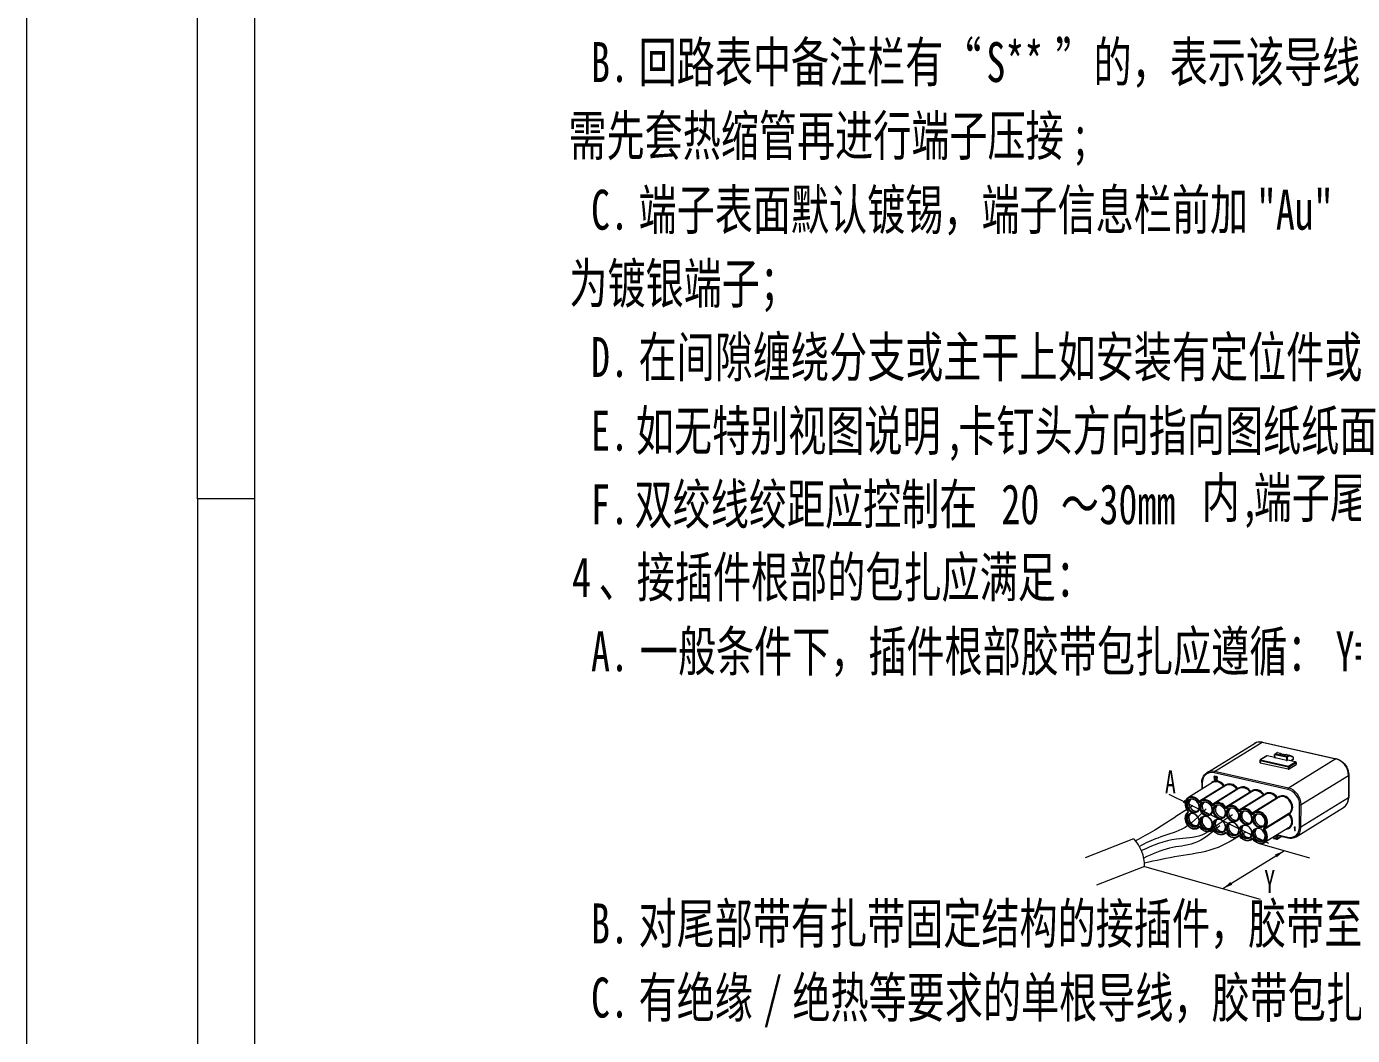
# Model space of a CAD drawing. Header units: inches. Extents: x 47316 to 59086, y 3141 to 11743.
# Drawn here: x 50247.9 to 50364.2, y 9932 to 10020.5 of the extents above; entities that cross this region are included whole.
import ezdxf

# ---------------------------------------------------------------- set-up
doc = ezdxf.new("R2010")
doc.units = ezdxf.units.IN
doc.header["$MEASUREMENT"] = 0
doc.styles.get("Standard").update_dxf_attribs({"font": ''})
doc.styles.get('Standard').set_extended_font_data('SimSun')

msp = doc.modelspace()

# ---------------------------------------------------------------- hatches: boundary and pattern name
at = {"lineweight": 15}
h = msp.add_hatch(color=0, dxfattribs=at)
h.dxf.hatch_style = 2
h.paths.add_polyline_path([(50349.51, 9952.68), (50350.23, 9952.16), (50349.38, 9952.42)])
h = msp.add_hatch(color=0, dxfattribs=at)
h.dxf.hatch_style = 2
h.paths.add_polyline_path([(50355.73, 9949.61), (50354.88, 9949.86), (50355.6, 9949.35)])
h = msp.add_hatch(color=0, dxfattribs=at)
h.dxf.hatch_style = 2
h.paths.add_polyline_path([(50357.45, 9947.89), (50358.27, 9948.21), (50357.6, 9947.64)])
h = msp.add_hatch(color=0, dxfattribs=at)
h.dxf.hatch_style = 2
h.paths.add_polyline_path([(50353.54, 9945.48), (50352.88, 9944.89), (50353.7, 9945.23)])

# ---------------------------------------------------------------- linework, layer by layer
at = {"color": 0, "lineweight": 15}
for p, q in [((50247.93, 10299.08), (50247.93, 9458.08)), ((50267.93, 10279.08), (50267.93, 9478.08)), ((50262.93, 9979.08), (50262.93, 10026.25)), ((50262.93, 9979.08), (50262.93, 9479.08)), ((50267.93, 9979.08), (50262.93, 9979.08)), ((50351.47, 9955.06), (50355.64, 9957.63)), ((50352.15, 9955.16), (50356.32, 9957.73)), ((50355.64, 9957.63), (50355.75, 9957.69)), ((50355.75, 9957.69), (50355.87, 9957.73)), ((50355.87, 9957.73), (50356.01, 9957.76)), ((50356.01, 9957.76), (50356.16, 9957.76)), ((50356.16, 9957.76), (50356.31, 9957.75)), ((50356.31, 9957.75), (50356.36, 9957.74)), ((50356.32, 9957.73), (50362.8, 9956.27)), ((50356.36, 9957.74), (50362.84, 9956.28)), ((50356.13, 9956.14), (50356.13, 9955.95)), ((50356.73, 9956.54), (50356.16, 9956.19)), ((50356.16, 9956.12), (50356.16, 9955.94)), ((50356.16, 9956.12), (50358.61, 9955.57)), ((50356.16, 9955.94), (50358.61, 9955.39)), ((50356.76, 9956.54), (50356.19, 9956.19)), ((50356.19, 9956.19), (50358.64, 9955.64)), ((50357.43, 9956.39), (50356.76, 9956.54)), ((50357.43, 9956.4), (50356.77, 9956.54)), ((50357.43, 9956.38), (50357.42, 9956.66)), ((50357.44, 9956.7), (50357.64, 9956.82)), ((50357.46, 9956.36), (50357.44, 9956.64)), ((50358.45, 9956.42), (50357.44, 9956.64)), ((50358.46, 9956.14), (50357.46, 9956.36)), ((50357.47, 9956.7), (50357.66, 9956.82)), ((50358.47, 9956.48), (50357.47, 9956.7)), ((50357.66, 9956.82), (50357.89, 9956.77)), ((50357.67, 9956.83), (50357.9, 9956.77)), ((50357.84, 9956.73), (50357.89, 9956.77)), ((50358.38, 9956.61), (50357.84, 9956.73)), ((50358.37, 9956.62), (50357.86, 9956.73)), ((50357.91, 9956.77), (50357.9, 9956.77)), ((50357.91, 9956.77), (50358.15, 9956.67)), ((50357.93, 9956.72), (50357.95, 9956.71)), ((50357.93, 9956.72), (50357.93, 9956.72)), ((50358.41, 9956.65), (50358.37, 9956.62)), ((50358.44, 9956.65), (50358.38, 9956.61)), ((50358.44, 9956.65), (50358.67, 9956.6)), ((50358.45, 9956.65), (50358.68, 9956.6)), ((50358.45, 9956.42), (50358.46, 9956.14)), ((50358.67, 9956.6), (50358.47, 9956.48)), ((50358.71, 9956.55), (50358.51, 9956.43)), ((50358.51, 9956.43), (50358.52, 9956.14)), ((50358.56, 9956.17), (50358.52, 9956.14)), ((50359.25, 9956.01), (50358.56, 9956.17)), ((50359.26, 9956.02), (50358.58, 9956.17)), ((50362.8, 9956.27), (50358.63, 9953.71)), ((50358.64, 9955.64), (50359.25, 9956.01)), ((50358.68, 9956.6), (50358.69, 9956.6)), ((50359.04, 9956.44), (50358.69, 9956.6)), ((50358.69, 9955.57), (50359.3, 9955.95)), ((50358.69, 9955.39), (50359.3, 9955.77)), ((50359.06, 9956.39), (50358.71, 9956.55)), ((50359.06, 9956.24), (50358.85, 9956.11)), ((50359.06, 9956.24), (50359.06, 9956.39)), ((50359.07, 9956.25), (50359.07, 9956.4)), ((50359.3, 9955.95), (50359.3, 9955.77)), ((50359.31, 9955.96), (50359.31, 9955.78)), ((50362.84, 9956.28), (50362.98, 9956.24)), ((50362.98, 9956.24), (50363.13, 9956.17)), ((50363.13, 9956.17), (50363.28, 9956.08)), ((50363.28, 9956.08), (50363.42, 9955.97)), ((50363.42, 9955.97), (50363.54, 9955.85)), ((50363.54, 9955.85), (50363.65, 9955.71)), ((50363.65, 9955.71), (50363.75, 9955.55)), ((50351.07, 9954.49), (50351.12, 9954.64)), ((50351.12, 9954.64), (50351.18, 9954.77)), ((50351.18, 9954.77), (50351.26, 9954.88)), ((50351.26, 9954.88), (50351.35, 9954.97)), ((50351.35, 9954.97), (50351.46, 9955.05)), ((50351.46, 9955.05), (50351.47, 9955.06)), ((50352.11, 9954.74), (50352.08, 9954.71)), ((50352.08, 9954.71), (50352.08, 9954.66)), ((50352.08, 9954.66), (50352.11, 9954.7)), ((50352.1, 9954.68), (50352.08, 9954.66)), ((50352.1, 9954.68), (50352.11, 9954.69)), ((50358.59, 9953.59), (50352.11, 9955.05)), ((50352.14, 9954.76), (50352.11, 9954.74)), ((50352.15, 9954.74), (50352.11, 9954.74)), ((50352.11, 9954.7), (50352.11, 9954.46)), ((50352.17, 9954.75), (50352.14, 9954.76)), ((50352.14, 9954.46), (50352.15, 9954.74)), ((50358.63, 9953.71), (50352.15, 9955.16)), ((50352.17, 9954.75), (50352.15, 9954.74)), ((50352.17, 9954.47), (50352.17, 9954.75)), ((50352.2, 9954.68), (50352.19, 9954.66)), ((50352.19, 9954.66), (50352.22, 9954.65)), ((50352.34, 9954.59), (50352.19, 9954.48)), ((50352.22, 9954.7), (50352.2, 9954.68)), ((50352.24, 9954.72), (50352.22, 9954.7)), ((50352.24, 9954.71), (50352.22, 9954.7)), ((50352.22, 9954.65), (50352.23, 9954.67)), ((50352.24, 9954.67), (50352.22, 9954.65)), ((50352.23, 9954.67), (50352.25, 9954.68)), ((50352.23, 9954.47), (50352.37, 9954.57)), ((50352.27, 9954.72), (50352.24, 9954.72)), ((50352.27, 9954.72), (50352.24, 9954.71)), ((50352.28, 9954.71), (50352.24, 9954.71)), ((50352.24, 9954.67), (50352.25, 9954.68)), ((50352.25, 9954.68), (50352.27, 9954.68)), ((50352.25, 9954.48), (50352.39, 9954.58)), ((50352.3, 9954.72), (50352.27, 9954.72)), ((50352.27, 9954.68), (50352.3, 9954.67)), ((50352.3, 9954.72), (50352.28, 9954.71)), ((50352.3, 9954.7), (50352.28, 9954.71)), ((50352.32, 9954.72), (50352.3, 9954.72)), ((50352.32, 9954.72), (50352.3, 9954.7)), ((50352.33, 9954.69), (50352.3, 9954.7)), ((50352.3, 9954.67), (50352.32, 9954.66)), ((50352.36, 9954.7), (50352.32, 9954.72)), ((50352.32, 9954.66), (50352.34, 9954.65)), ((50352.36, 9954.7), (50352.33, 9954.69)), ((50352.35, 9954.67), (50352.33, 9954.69)), ((50352.34, 9954.65), (50352.35, 9954.63)), ((50352.35, 9954.61), (50352.34, 9954.59)), ((50352.38, 9954.69), (50352.35, 9954.67)), ((50352.38, 9954.64), (50352.35, 9954.67)), ((50352.35, 9954.63), (50352.35, 9954.61)), ((50352.38, 9954.69), (50352.36, 9954.7)), ((50352.37, 9954.57), (50352.38, 9954.58)), ((50352.39, 9954.58), (50352.37, 9954.57)), ((50352.4, 9954.66), (50352.38, 9954.69)), ((50352.4, 9954.66), (50352.38, 9954.64)), ((50352.38, 9954.62), (50352.38, 9954.64)), ((50352.4, 9954.63), (50352.38, 9954.62)), ((50352.38, 9954.61), (50352.38, 9954.62)), ((50352.4, 9954.62), (50352.38, 9954.61)), ((50352.38, 9954.58), (50352.38, 9954.61)), ((50352.4, 9954.6), (50352.38, 9954.58)), ((50352.39, 9954.58), (50352.4, 9954.6)), ((50352.4, 9954.63), (50352.4, 9954.66)), ((50352.4, 9954.62), (50352.4, 9954.63)), ((50352.4, 9954.6), (50352.4, 9954.62)), ((50358.61, 9955.57), (50358.61, 9955.39)), ((50358.69, 9955.57), (50358.69, 9955.39)), ((50359.74, 9952.26), (50363.9, 9954.82)), ((50363.75, 9955.55), (50363.82, 9955.39)), ((50363.82, 9955.39), (50363.88, 9955.22)), ((50363.88, 9955.22), (50363.91, 9955.05)), ((50363.9, 9954.82), (50363.89, 9952.86)), ((50363.91, 9955.05), (50363.93, 9954.89)), ((50363.93, 9954.86), (50363.92, 9952.89)), ((50363.93, 9954.89), (50363.93, 9954.86)), ((50351.97, 9954.19), (50349.85, 9952.88)), ((50352.95, 9953.87), (50350.83, 9952.56)), ((50353.13, 9953.93), (50351.01, 9952.62)), ((50351.03, 9954.2), (50351.02, 9953.61)), ((50351.03, 9954.2), (50351.04, 9954.34)), ((50351.04, 9954.34), (50351.07, 9954.49)), ((50351.07, 9954.17), (50351.07, 9953.64)), ((50354.11, 9953.61), (50351.99, 9952.3)), ((50352.11, 9954.46), (50352.14, 9954.46)), ((50352.17, 9954.47), (50352.14, 9954.46)), ((50354.29, 9953.67), (50352.17, 9952.36)), ((50352.19, 9954.48), (50352.19, 9954.45)), ((50352.19, 9954.45), (50352.38, 9954.4)), ((50352.25, 9954.48), (50352.23, 9954.47)), ((50352.38, 9954.43), (50352.23, 9954.47)), ((50352.4, 9954.45), (50352.25, 9954.48)), ((50352.4, 9954.45), (50352.38, 9954.43)), ((50352.38, 9954.4), (50352.38, 9954.43)), ((50352.4, 9954.42), (50352.38, 9954.4)), ((50352.4, 9954.42), (50352.4, 9954.45)), ((50355.45, 9953.41), (50353.33, 9952.1)), ((50348.15, 9953.18), (50356.88, 9948.87)), ((50349.57, 9952.46), (50349.56, 9952.33)), ((50349.56, 9952.33), (50349.57, 9952.2)), ((50349.6, 9952.56), (50349.57, 9952.46)), ((50349.64, 9952.66), (50349.6, 9952.56)), ((50349.7, 9952.75), (50349.64, 9952.66)), ((50349.76, 9952.82), (50349.7, 9952.75)), ((50349.85, 9952.88), (50349.76, 9952.82)), ((50350.9, 9952.54), (50350.9, 9952.53)), ((50352.06, 9952.28), (50352.06, 9952.27)), ((50355.27, 9953.35), (50353.15, 9952.04)), ((50356.43, 9953.09), (50354.31, 9951.78)), ((50356.61, 9953.15), (50354.48, 9951.84)), ((50357.59, 9952.83), (50355.46, 9951.52)), ((50357.77, 9952.89), (50355.64, 9951.58)), ((50359.6, 9950.28), (50359.61, 9952.25)), ((50363.89, 9952.86), (50359.73, 9950.29)), ((50359.73, 9950.29), (50359.74, 9952.26)), ((50363.67, 9952.19), (50363.75, 9952.3)), ((50363.75, 9952.3), (50363.82, 9952.43)), ((50363.82, 9952.43), (50363.87, 9952.56)), ((50363.87, 9952.56), (50363.9, 9952.71)), ((50363.9, 9952.71), (50363.92, 9952.87)), ((50363.92, 9952.87), (50363.92, 9952.89)), ((50349.56, 9951.18), (50349.55, 9951.05)), ((50349.55, 9951.05), (50349.57, 9950.91)), ((50349.58, 9951.28), (50349.56, 9951.18)), ((50349.57, 9952.2), (50349.6, 9952.06)), ((50349.63, 9951.39), (50349.58, 9951.28)), ((50349.6, 9952.06), (50349.65, 9951.93)), ((50349.68, 9951.47), (50349.63, 9951.39)), ((50349.65, 9951.93), (50349.71, 9951.81)), ((50349.74, 9951.55), (50349.68, 9951.47)), ((50349.71, 9951.81), (50349.73, 9951.79)), ((50349.81, 9951.61), (50349.74, 9951.55)), ((50349.8, 9951.69), (50349.82, 9951.65)), ((50349.82, 9951.62), (50349.81, 9951.61)), ((50349.81, 9951.61), (50349.81, 9951.61)), ((50349.82, 9951.65), (50349.82, 9951.62)), ((50353.22, 9952.02), (50353.22, 9952.01)), ((50354.38, 9951.76), (50354.38, 9951.75)), ((50355.54, 9951.5), (50355.54, 9951.49)), ((50355.64, 9951.58), (50355.62, 9951.56)), ((50358.67, 9951.49), (50356.55, 9950.18)), ((50358.67, 9951.41), (50356.55, 9950.1)), ((50359.3, 9949.44), (50363.46, 9952.01)), ((50363.46, 9952.01), (50363.57, 9952.09)), ((50363.57, 9952.09), (50363.67, 9952.19)), ((50349.57, 9950.91), (50349.6, 9950.78)), ((50349.6, 9950.78), (50349.65, 9950.65)), ((50349.65, 9950.65), (50349.72, 9950.53)), ((50349.72, 9950.53), (50349.81, 9950.42)), ((50349.81, 9950.42), (50349.91, 9950.32)), ((50349.91, 9950.32), (50350.01, 9950.25)), ((50350.01, 9950.25), (50350.11, 9950.19)), ((50350.11, 9950.19), (50350.22, 9950.15)), ((50350.22, 9950.15), (50350.33, 9950.13)), ((50350.33, 9950.13), (50350.45, 9950.13)), ((50350.45, 9950.13), (50350.55, 9950.14)), ((50350.55, 9950.14), (50350.64, 9950.17)), ((50350.64, 9950.17), (50350.71, 9950.21)), ((50350.85, 9950.3), (50350.71, 9950.21)), ((50350.83, 9950.3), (50350.82, 9950.29)), ((50350.84, 9950.3), (50350.82, 9950.3)), ((50350.82, 9950.3), (50350.82, 9950.3)), ((50350.86, 9950.29), (50350.84, 9950.3)), ((50350.88, 9950.27), (50350.86, 9950.29)), ((50350.92, 9950.22), (50350.88, 9950.27)), ((50351.01, 9950.11), (50350.92, 9950.22)), ((50351.12, 9950.02), (50351.01, 9950.11)), ((50351.24, 9949.95), (50351.12, 9950.02)), ((50351.34, 9949.9), (50351.24, 9949.95)), ((50351.45, 9949.88), (50351.34, 9949.9)), ((50351.57, 9949.87), (50351.45, 9949.88)), ((50351.68, 9949.88), (50351.57, 9949.87)), ((50351.79, 9949.91), (50351.68, 9949.88)), ((50351.87, 9949.95), (50351.79, 9949.91)), ((50352.01, 9950.04), (50351.87, 9949.95)), ((50351.99, 9950.04), (50351.98, 9950.03)), ((50352, 9950.04), (50351.98, 9950.04)), ((50351.98, 9950.04), (50351.98, 9950.04)), ((50352.01, 9950.03), (50352, 9950.04)), ((50352.04, 9950.01), (50352.01, 9950.03)), ((50352.08, 9949.96), (50352.04, 9950.01)), ((50352.17, 9949.85), (50352.08, 9949.96)), ((50358.64, 9950.22), (50356.51, 9948.91)), ((50359.17, 9950.28), (50359.14, 9950.25)), ((50359.14, 9950.25), (50359.14, 9950.2)), ((50359.14, 9950.2), (50359.17, 9950.24)), ((50359.17, 9950.22), (50359.14, 9950.2)), ((50359.2, 9950.3), (50359.17, 9950.28)), ((50359.21, 9950.28), (50359.17, 9950.28)), ((50359.17, 9950.24), (50359.17, 9950)), ((50359.17, 9950.22), (50359.17, 9950.23)), ((50359.17, 9950), (50359.21, 9950)), ((50359.23, 9950.29), (50359.2, 9950.3)), ((50359.23, 9950.29), (50359.21, 9950.28)), ((50359.21, 9950), (50359.21, 9950.28)), ((50359.23, 9950.01), (50359.21, 9950)), ((50359.23, 9950.01), (50359.23, 9950.29)), ((50340.84, 9947.63), (50345.06, 9949.28)), ((50352.28, 9949.76), (50352.17, 9949.85)), ((50352.4, 9949.69), (50352.28, 9949.76)), ((50352.5, 9949.64), (50352.4, 9949.69)), ((50352.61, 9949.62), (50352.5, 9949.64)), ((50352.73, 9949.61), (50352.61, 9949.62)), ((50352.84, 9949.61), (50352.73, 9949.61)), ((50352.95, 9949.65), (50352.84, 9949.61)), ((50353.03, 9949.69), (50352.95, 9949.65)), ((50353.17, 9949.77), (50353.03, 9949.69)), ((50353.15, 9949.78), (50353.13, 9949.77)), ((50353.16, 9949.78), (50353.14, 9949.78)), ((50353.14, 9949.78), (50353.14, 9949.78)), ((50353.17, 9949.77), (50353.16, 9949.78)), ((50353.2, 9949.75), (50353.17, 9949.77)), ((50353.24, 9949.7), (50353.2, 9949.75)), ((50353.33, 9949.59), (50353.24, 9949.7)), ((50353.44, 9949.5), (50353.33, 9949.59)), ((50353.56, 9949.43), (50353.44, 9949.5)), ((50353.66, 9949.38), (50353.56, 9949.43)), ((50353.77, 9949.36), (50353.66, 9949.38)), ((50353.89, 9949.34), (50353.77, 9949.36)), ((50354, 9949.35), (50353.89, 9949.34)), ((50354.1, 9949.39), (50354, 9949.35)), ((50354.19, 9949.43), (50354.1, 9949.39)), ((50354.33, 9949.51), (50354.19, 9949.43)), ((50354.31, 9949.52), (50354.29, 9949.51)), ((50354.31, 9949.52), (50354.3, 9949.52)), ((50354.3, 9949.52), (50354.3, 9949.52)), ((50354.33, 9949.51), (50354.31, 9949.52)), ((50354.36, 9949.49), (50354.33, 9949.51)), ((50354.4, 9949.44), (50354.36, 9949.49)), ((50354.49, 9949.33), (50354.4, 9949.44)), ((50354.6, 9949.24), (50354.49, 9949.33)), ((50354.72, 9949.17), (50354.6, 9949.24)), ((50354.82, 9949.12), (50354.72, 9949.17)), ((50354.93, 9949.09), (50354.82, 9949.12)), ((50355.04, 9949.08), (50354.93, 9949.09)), ((50355.15, 9949.09), (50355.04, 9949.08)), ((50355.26, 9949.12), (50355.15, 9949.09)), ((50355.35, 9949.17), (50355.26, 9949.12)), ((50355.49, 9949.25), (50355.35, 9949.17)), ((50355.47, 9949.26), (50355.45, 9949.25)), ((50355.47, 9949.26), (50355.46, 9949.26)), ((50355.46, 9949.26), (50355.46, 9949.26)), ((50355.49, 9949.25), (50355.47, 9949.26)), ((50355.52, 9949.23), (50355.49, 9949.25)), ((50355.54, 9949.2), (50355.52, 9949.23)), ((50355.63, 9949.1), (50355.54, 9949.2)), ((50355.73, 9949), (50355.63, 9949.1)), ((50355.84, 9948.93), (50355.73, 9949)), ((50355.96, 9948.87), (50355.84, 9948.93)), ((50356.08, 9948.84), (50355.96, 9948.87)), ((50356.08, 9948.84), (50360.47, 9947.59)), ((50356.2, 9948.82), (50356.08, 9948.84)), ((50356.3, 9948.83), (50356.2, 9948.82)), ((50356.41, 9948.86), (50356.3, 9948.83)), ((50356.51, 9948.91), (50356.41, 9948.86)), ((50357.31, 9949.4), (50357.31, 9949.34)), ((50357.32, 9949.34), (50357.31, 9949.34)), ((50357.31, 9949.34), (50357.31, 9949.34)), ((50357.31, 9949.34), (50357.31, 9949.34)), ((50357.36, 9949.34), (50357.32, 9949.34)), ((50357.32, 9949.34), (50357.32, 9949.34)), ((50357.35, 9949.3), (50357.36, 9949.34)), ((50357.35, 9949.29), (50357.35, 9949.3)), ((50357.36, 9949.28), (50357.35, 9949.29)), ((50357.35, 9949.29), (50357.35, 9949.29)), ((50357.36, 9949.43), (50357.36, 9949.34)), ((50357.36, 9949.34), (50357.56, 9949.29)), ((50357.36, 9949.28), (50357.61, 9949.23)), ((50357.56, 9949.29), (50357.56, 9949.49)), ((50357.56, 9949.29), (50357.57, 9949.26)), ((50357.59, 9949.28), (50357.56, 9949.29)), ((50357.57, 9949.26), (50357.59, 9949.24)), ((50357.63, 9949.27), (50357.59, 9949.28)), ((50357.59, 9949.24), (50357.61, 9949.23)), ((50357.67, 9949.27), (50357.63, 9949.27)), ((50358.04, 9949.46), (50357.66, 9949.23)), ((50357.68, 9949.27), (50357.67, 9949.27)), ((50357.68, 9949.27), (50357.69, 9949.5)), ((50358.01, 9949.47), (50357.68, 9949.27)), ((50357.69, 9949.6), (50358.57, 9949.4)), ((50357.69, 9949.5), (50357.74, 9949.53)), ((50357.72, 9949.54), (50358.59, 9949.34)), ((50358.59, 9949.34), (50358.74, 9949.32)), ((50358.74, 9949.32), (50358.89, 9949.32)), ((50358.89, 9949.32), (50359.03, 9949.34)), ((50359.03, 9949.34), (50359.16, 9949.38)), ((50359.16, 9949.38), (50359.27, 9949.43)), ((50359.27, 9949.43), (50359.3, 9949.44)), ((50358.28, 9948.21), (50352.88, 9944.89)), ((50346.01, 9946.84), (50341.8, 9945.19)), ((50346.01, 9946.84), (50356.15, 9943.96))]:
    msp.add_line(p, q, dxfattribs=at)
for centre, radius, start, end in [((50356.19, 9956.14), 0.06, 121.6329, 179.7235), ((50356.76, 9956.49), 0.06, 77.3398, 121.6329), ((50357.47, 9956.66), 0.045, 121.6295, 182.5609), ((50357.66, 9956.78), 0.045, 77.3408, 121.6329), ((50357.84, 9956.65), 0.0846, 77.8028, 95.4351), ((50358.37, 9956.61), 0.0128, 28.1467, 68.043), ((50358.44, 9956.61), 0.045, 77.3391, 121.6329), ((50359.02, 9956.4), 0.045, 359.7235, 66.5659), ((50359.25, 9955.96), 0.06, 359.7235, 77.3391), ((50351.3, 9952.15), 0.558, 121.6507, 135.6047), ((50352.46, 9951.89), 0.558, 121.6507, 135.6047), ((50350.57, 9952.35), 1.02, 213.7071, 220.6121), ((50353.62, 9951.63), 0.558, 121.6507, 135.6047), ((50354.78, 9951.37), 0.558, 121.6507, 135.6047), ((50355.94, 9951.1), 0.56, 124.9232, 135.5891), ((50342.53, 9946.88), 3.48, 359.2553, 43.4381), ((50357.37, 9949.34), 0.0602, 179.7018, 257.3656), ((50357.63, 9949.3), 0.0712, 256.4142, 301.0924), ((50357.71, 9949.52), 0.0184, 71.7983, 111.3566)]:
    msp.add_arc(centre, radius, start, end, dxfattribs=at)
for centre, major_axis, ratio, start_param, end_param in [((50356.31, 9956.53), (0.68, -1.1), 0.798879, 2.479583, 3.141668), ((50356.32, 9957.56), (0.039, 0.176), 0.474432, 0, 0.433465), ((50356.19, 9956.14), (-0.06, 0.0003), 0.369739, 0, 1.034895), ((50356.19, 9955.95), (-0.06, 0.0003), 0.369739, 0, 1.034895), ((50356.19, 9956.14), (-0.0131, -0.0586), 0.474432, 3.575058, 5.145854), ((50356.19, 9956.14), (-0.0315, 0.0511), 0.798879, 5.621176, 6.283035), ((50356.76, 9956.49), (-0.0315, 0.0511), 0.798879, 5.621176, 6.283261), ((50356.76, 9956.49), (0.0131, 0.0586), 0.474432, 0.000118, 0.433465), ((50357.47, 9956.66), (0.045, 0.002), 0.437959, 3.141593, 4.156456), ((50357.48, 9956.38), (-0.045, 0.0001), 0.370411, 0.016104, 1.032687), ((50357.47, 9956.66), (0.0236, -0.0383), 0.798879, 2.479583, 3.141593), ((50357.47, 9956.66), (0.0099, 0.0439), 0.474432, 0.433465, 2.091528), ((50357.66, 9956.78), (0.0236, -0.0383), 0.798879, 2.479583, 3.141668), ((50357.66, 9956.78), (-0.0099, -0.0439), 0.474432, 3.32729, 3.575058), ((50357.66, 9956.78), (-0.0099, -0.0439), 0.474432, 3.141654, 3.264998), ((50357.89, 9956.73), (0.0236, -0.0383), 0.798879, 0.908787, 2.479583), ((50357.89, 9956.73), (-0.0099, -0.0439), 0.474432, 3.141654, 3.575058), ((50357.89, 9956.73), (-0.0179, -0.0413), 0.876721, 1.736241, 3.141708), ((50358.44, 9956.61), (-0.0236, 0.0383), 0.798879, 5.621176, 6.283261), ((50358.44, 9956.61), (0.0099, 0.0439), 0.474432, 0, 0.433465), ((50358.47, 9956.44), (0.0099, 0.0439), 0.474432, 0.433465, 2.091528), ((50358.47, 9956.44), (-0.045, -0.002), 0.437959, 1.014863, 2.58566), ((50358.48, 9956.15), (0.045, -0.0001), 0.370411, 4.17428, 5.745076), ((50358.47, 9956.44), (-0.0236, 0.0383), 0.798879, 4.05038, 5.621176), ((50358.56, 9956.11), (0.0131, 0.0586), 0.474432, 0, 0.433465), ((50358.67, 9956.56), (-0.0236, 0.0383), 0.798879, 4.05038, 5.621176), ((50358.67, 9956.56), (0.0099, 0.0439), 0.474432, 0, 0.157658), ((50358.67, 9956.56), (0.0099, 0.0439), 0.474432, 0.21995, 0.433465), ((50358.67, 9956.56), (0.0179, 0.0413), 0.876721, 4.877833, 6.2833), ((50359.02, 9956.4), (0.0179, 0.0413), 0.876721, 4.877833, 6.283328), ((50359.02, 9956.4), (0.045, -0.0002), 0.369739, 5.747284, 6.283185), ((50359.02, 9956.25), (-0.045, 0.0002), 0.369739, 2.605691, 3.141593), ((50359.25, 9955.96), (0.0131, 0.0586), 0.474432, 0, 0.433465), ((50359.25, 9955.96), (0.0315, -0.0511), 0.798879, 0.908787, 2.479583), ((50359.25, 9955.96), (-0.06, 0.0003), 0.369739, 2.605691, 3.141593), ((50359.25, 9955.78), (-0.06, 0.0003), 0.369739, 2.605691, 3.141593), ((50362.8, 9956.1), (-0.039, -0.176), 0.474432, 3.141593, 3.575058), ((50362.79, 9955.07), (0.68, -1.1), 0.798879, 0.908787, 2.479583), ((50352.1, 9953.94), (0.63, -1.02), 0.798879, 2.479583, 4.05038), ((50352.15, 9953.96), (0.68, -1.1), 0.798879, 2.479583, 3.141668), ((50352.15, 9955.08), (0.0197, 0.0878), 0.474432, 0.433465, 2.004262), ((50358.64, 9955.59), (-0.0131, -0.0586), 0.474432, 3.575058, 5.145854), ((50358.64, 9955.59), (-0.06, 0.0003), 0.369739, 1.034895, 2.605691), ((50358.64, 9955.4), (-0.06, 0.0003), 0.369739, 1.034895, 2.605691), ((50358.64, 9955.59), (0.0315, -0.0511), 0.798879, 0.908787, 2.479583), ((50363.75, 9954.86), (0.18, -0.001), 0.369739, 5.747284, 6.283185), ((50351.12, 9954.2), (-0.09, 0.0004), 0.369739, 0, 1.034895), ((50352.44, 9953.5), (-0.468, 0.76), 0.798879, 4.763533, 6.651951), ((50352.41, 9953.48), (-0.437, 0.709), 0.798879, 4.763533, 6.283214), ((50352.99, 9953.9), (-0.0498, -0.0335), 0.030749, 0.644739, 2.215535), ((50352.99, 9953.9), (-0.0315, 0.0511), 0.798879, 1.621941, 2.370486), ((50353.6, 9953.24), (-0.468, 0.76), 0.798879, 4.763533, 6.478819), ((50352.99, 9953.9), (0.0428, -0.042), 0.590018, 0.605431, 1.42547), ((50353.57, 9953.22), (-0.437, 0.709), 0.798879, 4.763533, 6.283294), ((50354.15, 9953.64), (-0.0498, -0.0335), 0.030749, 0.644739, 2.215535), ((50354.15, 9953.64), (-0.0315, 0.0511), 0.798879, 1.621941, 2.370486), ((50354.76, 9952.98), (-0.468, 0.76), 0.798879, 4.763533, 6.478819), ((50354.15, 9953.64), (0.0428, -0.042), 0.590018, 0.605431, 1.42547), ((50354.73, 9952.96), (-0.437, 0.709), 0.798879, 4.763533, 6.283294), ((50355.31, 9953.38), (-0.0498, -0.0335), 0.030749, 0.644739, 2.215535), ((50355.92, 9952.72), (-0.468, 0.76), 0.798879, 4.763533, 6.478819), ((50355.31, 9953.38), (0.0428, -0.042), 0.590018, 0.605431, 1.42547), ((50355.89, 9952.7), (-0.437, 0.709), 0.798879, 4.763533, 6.283294), ((50358.63, 9953.62), (0.0197, 0.0878), 0.474432, 0.433465, 2.004262), ((50358.58, 9952.48), (0.63, -1.02), 0.798879, 0.908787, 2.479583), ((50358.63, 9952.51), (0.68, -1.1), 0.798879, 0.908787, 2.479583), ((50350.25, 9952.15), (-0.405, 0.658), 0.798879, 4.763533, 8.049615), ((50350.25, 9952.15), (0.342, -0.556), 0.798879, 2.479583425205964, 8.762768732385549), ((50350.28, 9952.17), (-0.311, 0.504), 0.798879, 0.000076, 2.479583), ((50350.28, 9952.17), (-0.437, 0.709), 0.798879, 4.763533, 6.283214), ((50350.41, 9952.25), (-0.311, 0.504), 0.798879, 0.153087, 2.988505), ((50350.28, 9952.17), (-0.311, 0.504), 0.798879, 5.621176, 6.283261), ((50350.28, 9952.17), (-0.311, 0.504), 0.798879, 3.141668, 5.621176), ((50350.79, 9952.53), (-0.0498, -0.0335), 0.030749, 3.786331, 5.357128), ((50350.84, 9952.57), (0.063, -0.102), 0.798879, 4.763533, 6.478819), ((50350.87, 9952.59), (-0.0315, 0.0511), 0.798879, 1.621941, 3.141701), ((50351.41, 9951.89), (0.342, -0.556), 0.798879, 2.479583425205964, 8.762768732385549), ((50350.94, 9952.5), (0.0428, -0.042), 0.590018, 3.141476, 4.567062), ((50351.44, 9951.91), (-0.311, 0.504), 0.798879, 0.000076, 2.479583), ((50351.41, 9951.89), (-0.405, 0.658), 0.798879, 4.763533, 6.478819), ((50351.44, 9951.91), (-0.437, 0.709), 0.798879, 4.763533, 6.283067), ((50351.57, 9951.99), (-0.311, 0.504), 0.798879, 0.153087, 2.988505), ((50351.44, 9951.91), (-0.311, 0.504), 0.798879, 5.621176, 6.283261), ((50351.44, 9951.91), (-0.311, 0.504), 0.798879, 3.141668, 5.621176), ((50351.95, 9952.27), (-0.0498, -0.0335), 0.030749, 3.786331, 5.357128), ((50351.99, 9952.31), (0.063, -0.102), 0.798879, 4.763533, 6.478819), ((50352.03, 9952.33), (-0.0315, 0.0511), 0.798879, 1.621941, 3.141701), ((50352.57, 9951.63), (0.342, -0.556), 0.798879, 2.479583425205964, 8.762768732385549), ((50352.1, 9952.24), (0.0428, -0.042), 0.590018, 3.141476, 4.567062), ((50352.57, 9951.63), (-0.405, 0.658), 0.798879, 4.763533, 6.478819), ((50352.6, 9951.65), (-0.437, 0.709), 0.798879, 4.763533, 6.283067), ((50352.6, 9951.65), (-0.311, 0.504), 0.798879, 5.621176, 6.283261), ((50352.6, 9951.65), (-0.311, 0.504), 0.798879, 3.141668, 5.621176), ((50353.76, 9951.39), (-0.437, 0.709), 0.798879, 4.763533, 6.283067), ((50355.31, 9953.38), (-0.0315, 0.0511), 0.798879, 1.621941, 2.370486), ((50356.47, 9953.12), (-0.0498, -0.0335), 0.030749, 0.644739, 2.215535), ((50356.47, 9953.12), (-0.0315, 0.0511), 0.798879, 1.621941, 2.370486), ((50357.08, 9952.46), (-0.468, 0.76), 0.798879, 4.763533, 6.478819), ((50356.47, 9953.12), (0.0428, -0.042), 0.590018, 0.605431, 1.42547), ((50357.05, 9952.44), (-0.437, 0.709), 0.798879, 4.763533, 6.283294), ((50357.63, 9952.85), (-0.0498, -0.0335), 0.030749, 0.644739, 2.215535), ((50357.63, 9952.85), (-0.0315, 0.0511), 0.798879, 1.621941, 2.370486), ((50358.24, 9952.2), (-0.468, 0.76), 0.798879, 3.192737, 6.478819), ((50357.63, 9952.85), (0.0428, -0.042), 0.590018, 0.605431, 1.42547), ((50358.21, 9952.18), (-0.437, 0.709), 0.798879, 3.192737, 6.283185), ((50359.66, 9952.28), (0.09, -0.0004), 0.369739, 4.176487, 5.747284), ((50362.78, 9953.11), (0.68, -1.1), 0.798879, 0.000076, 0.908787), ((50363.74, 9952.89), (-0.18, 0.001), 0.369739, 2.605691, 3.141593), ((50350.25, 9950.9), (-0.405, 0.658), 0.798879, 0.051144, 3.337226), ((50350.25, 9950.9), (0.342, -0.556), 0.798879, 5.621176, 11.904361), ((50350.28, 9950.92), (-0.311, 0.504), 0.798879, 0.000076, 2.479583), ((50349.85, 9951.73), (0.0455, 0.0391), 0.116923, 2.206934, 3.141593), ((50349.85, 9951.56), (0.0347, -0.049), 0.600705, 3.103121, 4.673917), ((50349.75, 9951.64), (-0.063, 0.102), 0.798879, 3.192737, 4.908023), ((50350.4, 9951), (-0.311, 0.504), 0.798879, 0.153087, 0.908787), ((50350.4, 9951), (-0.311, 0.504), 0.798879, 0.908787, 2.988505), ((50350.28, 9950.92), (-0.311, 0.504), 0.798879, 5.621176, 6.283261), ((50350.28, 9952.17), (-0.311, 0.504), 0.798879, 2.479583, 3.141668), ((50350.28, 9950.92), (-0.311, 0.504), 0.798879, 3.141668, 5.621176), ((50351.41, 9950.64), (0.342, -0.556), 0.798879, 5.621176, 11.904361), ((50351.44, 9950.66), (-0.311, 0.504), 0.798879, 0.000076, 2.479583), ((50351.56, 9950.73), (-0.311, 0.504), 0.798879, 0.153087, 0.908787), ((50351.44, 9950.66), (-0.311, 0.504), 0.798879, 5.621176, 6.283261), ((50351.44, 9951.91), (-0.311, 0.504), 0.798879, 2.479583, 3.141668), ((50351.44, 9950.66), (-0.311, 0.504), 0.798879, 3.141668, 5.621176), ((50352.57, 9950.38), (0.342, -0.556), 0.798879, 5.621176, 11.904361), ((50352.6, 9951.65), (-0.311, 0.504), 0.798879, 0.000076, 2.479583), ((50352.73, 9951.73), (-0.311, 0.504), 0.798879, 0.153087, 2.988505), ((50352.6, 9951.65), (-0.311, 0.504), 0.798879, 2.479583, 3.141668), ((50353.11, 9952.01), (-0.0498, -0.0335), 0.030749, 3.786331, 5.357128), ((50353.15, 9952.05), (0.063, -0.102), 0.798879, 4.763533, 6.478819), ((50353.18, 9952.07), (-0.0315, 0.0511), 0.798879, 1.621941, 3.141701), ((50353.73, 9951.37), (0.342, -0.556), 0.798879, 2.479583425205964, 8.762768732385549), ((50353.26, 9951.97), (0.0428, -0.042), 0.590018, 3.141476, 4.567062), ((50353.76, 9951.39), (-0.311, 0.504), 0.798879, 0.000076, 2.479583), ((50353.73, 9951.37), (-0.405, 0.658), 0.798879, 4.763533, 6.478819), ((50353.88, 9951.47), (-0.311, 0.504), 0.798879, 0.153087, 2.988505), ((50353.76, 9951.39), (-0.311, 0.504), 0.798879, 5.621176, 6.283261), ((50353.76, 9951.39), (-0.311, 0.504), 0.798879, 3.141668, 5.621176), ((50354.27, 9951.75), (-0.0498, -0.0335), 0.030749, 3.786331, 5.357128), ((50354.31, 9951.79), (0.063, -0.102), 0.798879, 4.763533, 6.478819), ((50354.34, 9951.8), (-0.0315, 0.0511), 0.798879, 1.621941, 3.141701), ((50354.89, 9951.11), (0.342, -0.556), 0.798879, 2.479583425205964, 8.762768732385549), ((50354.42, 9951.71), (0.0428, -0.042), 0.590018, 3.141476, 4.567062), ((50354.92, 9951.13), (-0.311, 0.504), 0.798879, 0.000076, 2.479583), ((50354.89, 9951.11), (-0.405, 0.658), 0.798879, 4.763533, 6.478819), ((50354.92, 9951.13), (-0.437, 0.709), 0.798879, 4.763533, 6.283067), ((50355.04, 9951.21), (-0.311, 0.504), 0.798879, 0.153087, 2.988505), ((50354.92, 9951.13), (-0.311, 0.504), 0.798879, 5.621176, 6.283261), ((50354.92, 9951.13), (-0.311, 0.504), 0.798879, 3.141668, 5.621176), ((50355.43, 9951.49), (-0.0498, -0.0335), 0.030749, 3.786331, 5.357128), ((50355.47, 9951.53), (0.063, -0.102), 0.798879, 4.763533, 6.478819), ((50355.5, 9951.54), (-0.0315, 0.0511), 0.798879, 1.621941, 3.141701), ((50356.05, 9950.85), (0.342, -0.556), 0.798879, 2.479583425205964, 8.762768732385549), ((50355.58, 9951.45), (0.0428, -0.042), 0.590018, 3.141476, 4.567062), ((50356.08, 9950.87), (-0.311, 0.504), 0.798879, 0.000076, 2.479583), ((50356.05, 9950.85), (-0.405, 0.658), 0.798879, 3.192737, 6.478819), ((50356.08, 9950.87), (-0.437, 0.709), 0.798879, 3.192737, 6.283185), ((50356.2, 9950.95), (-0.311, 0.504), 0.798879, 0.153087, 2.988505), ((50356.08, 9950.87), (-0.311, 0.504), 0.798879, 5.621176, 6.283261), ((50356.08, 9950.87), (-0.311, 0.504), 0.798879, 3.141668, 5.621176), ((50358.23, 9950.95), (-0.468, 0.76), 0.798879, 2.772827, 4.908023), ((50358.2, 9950.93), (-0.437, 0.709), 0.798879, 3.141621, 4.908023), ((50358.71, 9951.44), (-0.0315, 0.0511), 0.798879, 0.051144, 1.76643), ((50358.71, 9951.44), (-0.0347, 0.049), 0.600705, 4.673917, 6.244714), ((50358.71, 9951.44), (-0.0455, -0.0391), 0.116923, 0.636138, 2.206934), ((50350.28, 9950.92), (-0.311, 0.504), 0.798879, 2.479583, 3.141668), ((50350.28, 9950.92), (-0.437, 0.709), 0.798879, 3.141593, 3.337226), ((50350.82, 9950.23), (0.063, -0.102), 0.798879, 1.621941, 3.337226), ((50350.78, 9950.34), (-0.0428, 0.042), 0.590018, 1.42547, 2.996266), ((50350.85, 9950.25), (-0.0315, 0.0511), 0.798879, 0.000109, 0.195634), ((50350.93, 9950.3), (0.0498, 0.0335), 0.030749, 2.215535, 3.141593), ((50351.41, 9950.64), (-0.405, 0.658), 0.798879, 1.621941, 3.337226), ((50351.56, 9950.73), (-0.311, 0.504), 0.798879, 0.908787, 2.988505), ((50351.44, 9950.66), (-0.311, 0.504), 0.798879, 2.479583, 3.141668), ((50351.44, 9950.66), (-0.437, 0.709), 0.798879, 3.141474, 3.337226), ((50351.98, 9949.97), (0.063, -0.102), 0.798879, 1.621941, 3.337226), ((50351.94, 9950.08), (-0.0428, 0.042), 0.590018, 1.42547, 2.996266), ((50352.01, 9949.99), (-0.0315, 0.0511), 0.798879, 0.000109, 0.195634), ((50352.6, 9950.4), (-0.311, 0.504), 0.798879, 0.000076, 2.479583), ((50352.09, 9950.04), (0.0498, 0.0335), 0.030749, 2.215535, 3.141593), ((50352.57, 9950.38), (-0.405, 0.658), 0.798879, 1.621941, 3.337226), ((50352.72, 9950.47), (-0.311, 0.504), 0.798879, 0.153087, 0.908787), ((50352.72, 9950.47), (-0.311, 0.504), 0.798879, 0.908787, 2.988505), ((50352.6, 9950.4), (-0.311, 0.504), 0.798879, 5.621176, 6.283261), ((50352.6, 9950.4), (-0.311, 0.504), 0.798879, 2.479583, 3.141668), ((50352.6, 9950.4), (-0.311, 0.504), 0.798879, 3.141668, 5.621176), ((50353.73, 9950.12), (0.342, -0.556), 0.798879, 5.621176, 11.904361), ((50353.76, 9950.14), (-0.311, 0.504), 0.798879, 0.000076, 2.479583), ((50353.88, 9950.21), (-0.311, 0.504), 0.798879, 0.153087, 0.908787), ((50353.88, 9950.21), (-0.311, 0.504), 0.798879, 0.908787, 2.988505), ((50353.76, 9950.14), (-0.311, 0.504), 0.798879, 5.621176, 6.283261), ((50353.76, 9951.39), (-0.311, 0.504), 0.798879, 2.479583, 3.141668), ((50353.76, 9950.14), (-0.311, 0.504), 0.798879, 3.141668, 5.621176), ((50354.88, 9949.86), (0.342, -0.556), 0.798879, 5.621176, 11.904361), ((50354.92, 9949.88), (-0.311, 0.504), 0.798879, 0.000076, 2.479583), ((50355.04, 9949.95), (-0.311, 0.504), 0.798879, 0.153087, 0.908787), ((50355.04, 9949.95), (-0.311, 0.504), 0.798879, 0.908787, 2.988505), ((50354.92, 9949.88), (-0.311, 0.504), 0.798879, 5.621176, 6.283261), ((50354.92, 9951.13), (-0.311, 0.504), 0.798879, 2.479583, 3.141668), ((50354.92, 9949.88), (-0.311, 0.504), 0.798879, 3.141668, 5.621176), ((50356.04, 9949.6), (0.342, -0.556), 0.798879, 5.621176, 11.904361), ((50356.07, 9949.62), (-0.311, 0.504), 0.798879, 0.000076, 2.479583), ((50356.04, 9949.6), (-0.405, 0.658), 0.798879, 1.621941, 4.908023), ((50356.2, 9949.69), (-0.311, 0.504), 0.798879, 0.153087, 0.908787), ((50356.07, 9949.62), (-0.311, 0.504), 0.798879, 5.621176, 6.283261), ((50356.08, 9950.87), (-0.311, 0.504), 0.798879, 2.479583, 3.141668), ((50356.07, 9949.62), (-0.311, 0.504), 0.798879, 3.141668, 5.621176), ((50356.55, 9950.11), (0.063, -0.102), 0.798879, 3.192737, 4.908023), ((50356.51, 9950.23), (-0.0347, 0.049), 0.600705, 1.532325, 3.103121), ((50356.51, 9950.06), (-0.0455, -0.0391), 0.116923, 3.77773, 5.348527), ((50356.07, 9949.62), (-0.437, 0.709), 0.798879, 3.141621, 4.908023), ((50356.58, 9950.13), (-0.0315, 0.0511), 0.798879, 0.051144, 1.76643), ((50358.57, 9950.51), (0.63, -1.02), 0.798879, 5.621176, 7.191972), ((50358.62, 9950.54), (0.68, -1.1), 0.798879, 0.000076, 0.908787), ((50359.65, 9950.31), (0.09, -0.0004), 0.369739, 4.176487, 5.747284), ((50352.6, 9950.4), (-0.437, 0.709), 0.798879, 3.141474, 3.337226), ((50353.14, 9949.71), (0.063, -0.102), 0.798879, 1.621941, 3.337226), ((50353.1, 9949.82), (-0.0428, 0.042), 0.590018, 1.42547, 2.996266), ((50353.17, 9949.73), (-0.0315, 0.0511), 0.798879, 0.000109, 0.195634), ((50353.25, 9949.78), (0.0498, 0.0335), 0.030749, 2.215535, 3.141593), ((50353.73, 9950.12), (-0.405, 0.658), 0.798879, 1.621941, 3.337226), ((50353.76, 9950.14), (-0.311, 0.504), 0.798879, 2.479583, 3.141668), ((50353.76, 9950.14), (-0.437, 0.709), 0.798879, 3.141474, 3.337226), ((50354.3, 9949.45), (0.063, -0.102), 0.798879, 1.621941, 3.337226), ((50354.26, 9949.56), (-0.0428, 0.042), 0.590018, 1.42547, 2.996266), ((50354.33, 9949.47), (-0.0315, 0.0511), 0.798879, 0.000109, 0.195634), ((50354.41, 9949.52), (0.0498, 0.0335), 0.030749, 2.215535, 3.141593), ((50354.88, 9949.86), (-0.405, 0.658), 0.798879, 1.621941, 3.337226), ((50354.92, 9949.88), (-0.311, 0.504), 0.798879, 2.479583, 3.141668), ((50354.92, 9949.88), (-0.437, 0.709), 0.798879, 3.141474, 3.337226), ((50355.46, 9949.19), (0.063, -0.102), 0.798879, 1.621941, 3.337226), ((50355.41, 9949.3), (-0.0428, 0.042), 0.590018, 1.42547, 2.996266), ((50355.49, 9949.2), (-0.0315, 0.0511), 0.798879, 0.000109, 0.195634), ((50355.57, 9949.26), (0.0498, 0.0335), 0.030749, 2.215535, 3.141593), ((50356.2, 9949.69), (-0.311, 0.504), 0.798879, 0.908787, 2.988505), ((50356.07, 9949.62), (-0.311, 0.504), 0.798879, 2.479583, 3.141668), ((50357.69, 9949.46), (0.079, -0.128), 0.798879, 2.479583, 4.05038), ((50357.61, 9949.51), (0.09, -0.0004), 0.369739, 4.176487, 5.747284), ((50357.63, 9949.29), (-0.0315, 0.0511), 0.798879, 3.141668, 4.05038), ((50357.74, 9949.62), (-0.0197, -0.0878), 0.474432, 5.145854, 6.283185), ((50357.74, 9949.49), (0.0315, -0.0511), 0.798879, 3.141668, 4.05038), ((50358.61, 9949.43), (-0.0197, -0.0878), 0.474432, 5.145854, 6.283185)]:
    msp.add_ellipse(centre, major_axis=major_axis, ratio=ratio, start_param=start_param, end_param=end_param, dxfattribs=at)
for points, knots in [([(50350.25, 9952.15), (50349.5, 9951.68), (50348.39, 9950.98), (50346.75, 9949.9), (50345.79, 9949.39), (50345.22, 9949.09)], [0, 0, 0, 0, 2.656687, 3.956572, 5.893151, 5.893151, 5.893151, 5.893151]), ([(50351.41, 9951.89), (50350.75, 9951.21), (50349.55, 9949.97), (50347.28, 9949.46), (50346.08, 9948.87), (50345.56, 9948.6)], [0, 0, 0, 0, 2.793289, 5.032882, 6.801302, 6.801302, 6.801302, 6.801302]), ([(50353.73, 9951.37), (50353.28, 9951.08), (50352.38, 9950.5), (50350.92, 9949.29), (50348.42, 9949.37), (50346.73, 9948.67), (50345.74, 9948.23)], [0, 0, 0, 0, 1.618973, 3.240412, 5.490413, 8.717788, 8.717788, 8.717788, 8.717788]), ([(50352.6, 9950.4), (50351.89, 9949.79), (50350.61, 9948.68), (50348.07, 9948.57), (50346.68, 9947.92), (50345.94, 9947.57)], [0, 0, 0, 0, 2.722782, 4.89797, 7.326651, 7.326651, 7.326651, 7.326651]), ([(50354.88, 9949.86), (50353.98, 9949.29), (50352.18, 9948.14), (50349.01, 9947.81), (50347, 9947.35), (50346, 9947.12)], [0, 0, 0, 0, 3.153959, 6.316485, 9.380542, 9.380542, 9.380542, 9.380542])]:
    msp.add_open_spline(points, degree=3, knots=knots, dxfattribs=at)

# ---------------------------------------------------------------- texts
at = {"color": 0, "lineweight": 15, "width": 0.7}
for s, height, p in [('回路表中备注栏有“', 3.5, (50301.62, 10015.64)), ('”的，表示该导线为屏蔽线，同一编号为同一屏蔽线，其中屏蔽层接地线', 3.5, (50338.2, 10015.64)), (' B.', 3.5, (50295.78, 10015.64)), ('S**', 3.5, (50332.13, 10015.64)), ('需先套热缩管再进行端子压接', 3.5, (50295.47, 10009.19)), (';', 3.5, (50339.54, 10009.19)), (' C.', 3.5, (50295.78, 10002.69)), ('端子表面默认镀锡，端子信息栏前加', 3.5, (50301.62, 10002.69)), ('"Au"', 3.5, (50355.86, 10002.69)), ('为镀银端子；', 3.5, (50295.55, 9996.23)), (' D.', 3.5, (50295.78, 9989.77)), ('在间隙缠绕分支或主干上如安装有定位件或扎带，需在相应安装位置紧密缠绕', 3.5, (50301.62, 9989.77)), ('如无特别视图说明', 3.5, (50301.38, 9983.31)), ('卡钉头方向指向图纸纸面', 3.5, (50329.67, 9983.31)), (' E.', 3.5, (50295.78, 9983.31)), (',', 3.5, (50328.51, 9983.31)), ('内', 3.5, (50351.02, 9977.43)), ('端子尾部最大开叉距离不应超过', 3.5, (50355.58, 9977.43)), (' F.', 3.5, (50295.78, 9976.86)), ('双绞线绞距应控制在', 3.5, (50301.27, 9976.86)), (' 20', 3.5, (50331.78, 9976.86)), ('30mm ', 3.5, (50342.05, 9976.86)), ('～', 3.5, (50338.66, 9976.86)), (',', 3.5, (50354.41, 9977.43)), ('、接插件根部的包扎应满足：', 3.5, (50298.12, 9970.46)), ('4', 3.5, (50295.78, 9970.46)), (' A.', 3.5, (50295.78, 9963.96)), ('一般条件下，插件根部胶带包扎应遵循：', 3.5, (50301.73, 9963.96)), ('Y=2/3A', 3.5, (50362.76, 9963.96)), ('A', 2, (50347.8, 9953.26)), ('Y', 2, (50356.51, 9944.52)), ('对尾部带有扎带固定结构的接插件，胶带至少包扎至扎带位置；', 3.5, (50301.62, 9940.09)), (' B.', 3.5, (50295.78, 9940.09)), (' C.', 3.5, (50295.78, 9933.59)), ('有绝缘', 3.5, (50301.62, 9933.59)), ('/', 3.5, (50312.56, 9933.59)), ('绝热等要求的单根导线，胶带包扎至接插件末端。', 3.5, (50315.12, 9933.59))]:
    msp.add_text(s, height=height, dxfattribs=at).set_placement(p)

doc.saveas('drawing.dxf')
